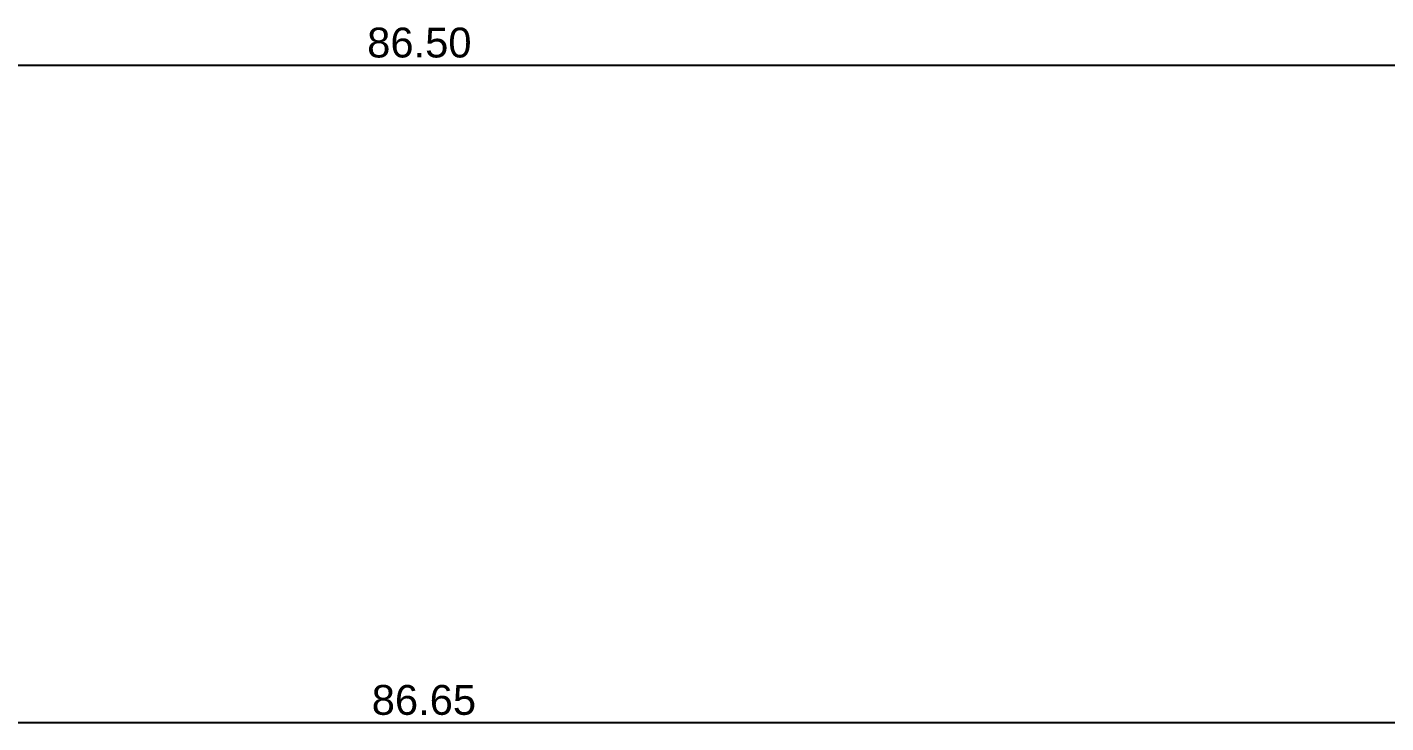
# Model space of a CAD drawing. Header units: millimetres. Extents: x 2823 to 2968, y 1352 to 1452.
# Drawn here: x 2871.81 to 2894.56, y 1396.47 to 1408.12 of the extents above; entities that cross this region are included whole.
import ezdxf

# ---------------------------------------------------------------- set-up
doc = ezdxf.new("R2010")
doc.units = ezdxf.units.MM
doc.header["$LTSCALE"] = 0.03
doc.layers.add('A-COTAS', color=12, linetype='Continuous', lineweight=9)
doc.layers.add('G_HACHURA', color=9, linetype='Continuous')
doc.styles.add('Century Gothic', font='arial.ttf')
doc.dimstyles.new('COTA_250', dxfattribs={"dimscale": 250, "dimtxt": 0.002, "dimasz": 0.00025, "dimexe": 0.00075, "dimexo": 0.00075, "dimgap": 0.0005, "dimtad": 1, "dimzin": 4, "dimdsep": 46, "dimtxsty": 'Century Gothic', "dimblk": 'PU-Tick', "dimcen": 0.001, "dimdle": 0.00075, "dimse1": 1, "dimse2": 1, "dimclrd": 256, "dimclre": 256, "dimclrt": 256, "dimadec": 0, "dimazin": 0, "dimtfac": 1, "dimtix": 1, "dimtmove": 0, "dimatfit": 3, "dimldrblk": 'DOT', "dimfxl": 1, "dimarcsym": 0})

# ---------------------------------------------------------------- blocks, each defined once
blk = doc.blocks.new('PU-Tick')
for p, q in [((1, 0), (-1, 0)), ((0, -1), (0, 1))]:
    blk.add_line(p, q)
at = {"color": 0, "linetype": 'ByBlock', "const_width": 0.15}
blk.add_lwpolyline([(-0.5, -0.5), (0.5, 0.5)], dxfattribs=at)
blk = doc.blocks.new('*D163')
at = {"layer": 'A-COTAS', "lineweight": -2, "transparency": 16777216}
blk.add_line((2921.717, 1396.473), (2835.194, 1396.473), dxfattribs=at)
at = {"layer": 'Defpoints', "color": 0, "transparency": 16777216}
for p in [(2835.132, 1396.473), (2835.132, 1396.473), (2921.78, 1396.462)]:
    blk.add_point(p, dxfattribs=at)
at = {"layer": 'A-COTAS', "lineweight": -2, "transparency": 16777216, "xscale": 0.0625, "yscale": 0.0625, "zscale": 0.0625, "rotation": 180}
blk.add_blockref('PU-Tick', (2835.132, 1396.473), dxfattribs=at)
at = {"layer": 'A-COTAS', "lineweight": -2, "transparency": 16777216, "xscale": 0.0625, "yscale": 0.0625, "zscale": 0.0625}
blk.add_blockref('PU-Tick', (2921.78, 1396.473), dxfattribs=at)
at = {"layer": 'A-COTAS', "transparency": 16777216, "insert": (2878.456, 1396.853), "char_height": 0.5, "attachment_point": 5, "style": 'Century Gothic'}
blk.add_mtext('86.65', dxfattribs=at)
blk = doc.blocks.new('_Dot')
at = {"layer": 'G_HACHURA', "color": 0, "lineweight": -2}
blk.add_line((-0.5, 0), (-1, 0), dxfattribs=at)
at = {"layer": 'G_HACHURA', "color": 0, "const_width": 0.5}
blk.add_lwpolyline([(-0.25, 0, 1), (0.25, 0, 1)], format="xyb", close=True, dxfattribs=at)
blk = doc.blocks.new('*D133')
at = {"layer": 'A-COTAS', "lineweight": -2, "transparency": 16777216}
blk.add_line((2921.566, 1407.476), (2835.194, 1407.476), dxfattribs=at)
at = {"layer": 'Defpoints', "color": 0, "transparency": 16777216}
for p in [(2921.629, 1411.762), (2835.132, 1407.476), (2835.132, 1407.456)]:
    blk.add_point(p, dxfattribs=at)
at = {"layer": 'A-COTAS', "lineweight": -2, "transparency": 16777216, "xscale": 0.0625, "yscale": 0.0625, "zscale": 0.0625, "rotation": 180}
blk.add_blockref('PU-Tick', (2835.132, 1407.476), dxfattribs=at)
at = {"layer": 'A-COTAS', "lineweight": -2, "transparency": 16777216, "xscale": 0.0625, "yscale": 0.0625, "zscale": 0.0625}
blk.add_blockref('PU-Tick', (2921.629, 1407.476), dxfattribs=at)
at = {"layer": 'A-COTAS', "transparency": 16777216, "insert": (2878.38, 1407.857), "char_height": 0.5, "attachment_point": 5, "style": 'Century Gothic'}
blk.add_mtext('86.50', dxfattribs=at)
blk = doc.blocks.new('arq geral tgov')
at = {"layer": 'A-COTAS'}
for base, p1, p2, picture, middle in [((-62.5, 5.571), (23.997, 9.856), (-62.5, 5.55), '*D133', (-19.251, 5.951)), ((-62.5, -5.433), (24.148, -5.443), (-62.5, -5.433), '*D163', (-19.176, -5.052))]:
    dim = blk.add_linear_dim(base=base, p1=p1, p2=p2, dimstyle='COTA_250', dxfattribs=at)
    dim.commit()
    dim.dimension.update_dxf_attribs({"geometry": picture, "text_midpoint": middle, "insert": (-2897.632, -1401.906)})

msp = doc.modelspace()

# ---------------------------------------------------------------- block references
msp.add_blockref('arq geral tgov', (2897.632, 1401.906))

doc.saveas('drawing.dxf')
